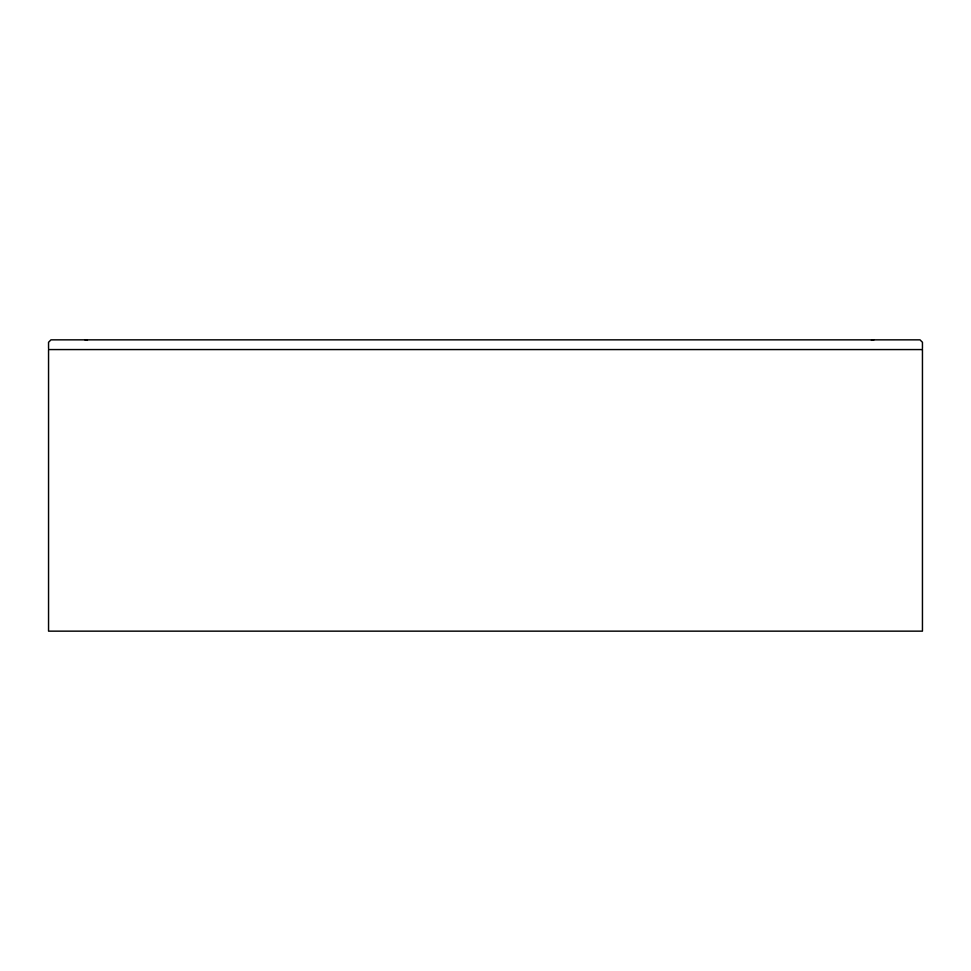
<?xml version="1.0" encoding="UTF-8"?>
<svg xmlns="http://www.w3.org/2000/svg" width="971" height="971" viewBox="0 0 971 971"><rect width="100%" height="100%" fill="white"/><g stroke="black" fill="none" stroke-linecap="round" stroke-linejoin="round"><path stroke-width="1.46" d="M871.436 340.336L873.9 339.85M84.963 339.85L87.426 340.336M922.45 348.589L922.45 342.278L920.023 339.85L50.978 339.85L48.55 342.278L48.55 348.589M922.45 349.572L48.55 349.572L48.55 631.15L922.45 631.15L922.45 349.572"/></g></svg>
